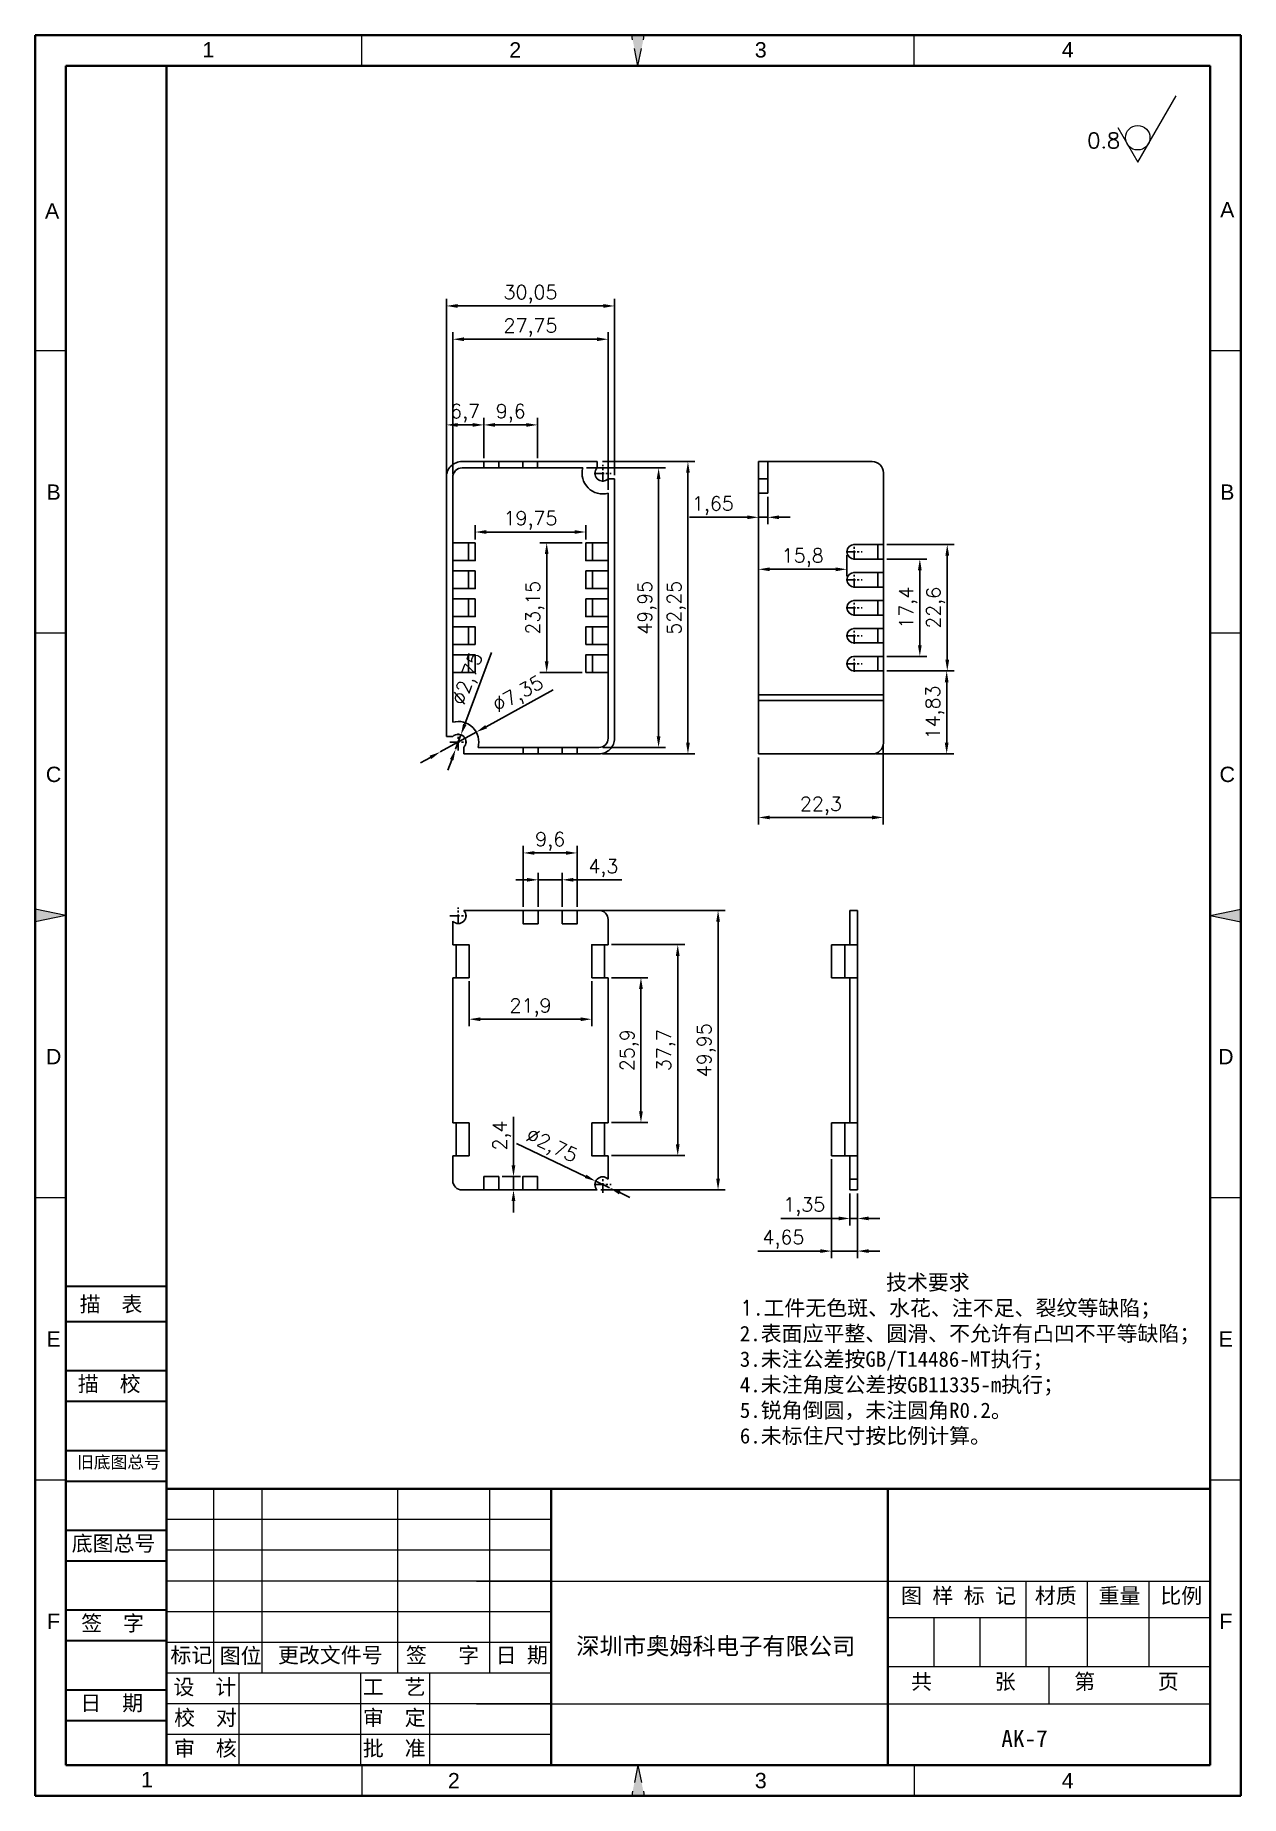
# Model space of a CAD drawing. Header units: millimetres. Extents: x 43775 to 43990, y -471 to -157.
import ezdxf
from ezdxf.enums import TextEntityAlignment as Align

# ---------------------------------------------------------------- set-up
doc = ezdxf.new("R2010")
doc.units = ezdxf.units.MM
for name, pattern in [('ACAD_ISO10W100', [18, 12, -3, 0, -3]), ('CENTER', [50.8, 31.75, -6.35, 6.35, -6.35]), ('HIDDEN2', [4.7625, 3.175, -1.5875])]:
    doc.linetypes.add(name, pattern=pattern)
for name, color, linetype, lineweight in [('dim', 82, 'Continuous', 9), ('图层1', 7, 'ACAD_ISO10W100', 15), ('图层2', 7, 'Continuous', 30), ('图层3', 7, 'Continuous', 15), ('图层4', 7, 'Continuous', 40), ('图层5', 7, 'HIDDEN2', 15), ('细实线', 3, 'Continuous', 18)]:
    doc.layers.add(name, color=color, linetype=linetype, lineweight=lineweight)
doc.layers.add('尺寸线', color=7, linetype='Continuous')
doc.styles.get("Standard").update_dxf_attribs({"font": 'txt', "bigfont": 'gbcbig.shx'})
doc.styles.add('样式 3', font='arial.ttf', dxfattribs={"height": 3.8})
doc.dimstyles.new('ISO-25', dxfattribs={"dimtxt": 2.5, "dimasz": 2.5, "dimexe": 1.25, "dimexo": 0.625, "dimtad": 1, "dimtxsty": 'Standard', "dimcen": 2.5, "dimadec": 0, "dimazin": 0, "dimtfac": 1, "dimtmove": 0, "dimatfit": 3, "dimfxl": 0, "dimarcsym": 0})

# ---------------------------------------------------------------- blocks, each defined once
blk = doc.blocks.new('*D3534')
at = {"layer": 'Defpoints', "color": 0, "transparency": 16777216}
for p in [(43920.44, -363.02), (43921.79, -363.02), (43920.44, -368.11)]:
    blk.add_point(p, dxfattribs=at)
at = {"layer": 'dim', "color": 0, "lineweight": -2, "transparency": 16777216}
for p, q in [((43920.44, -363.64), (43920.44, -369.36)), ((43921.79, -363.64), (43921.79, -369.36)), ((43918.44, -368.11), (43908.1, -368.11)), ((43921.79, -368.11), (43920.44, -368.11)), ((43923.79, -368.11), (43925.79, -368.11))]:
    blk.add_line(p, q, dxfattribs=at)
at = {"layer": 'dim', "color": 0, "transparency": 16777216}
for points in [[(43918.44, -367.77), (43918.44, -368.44), (43920.44, -368.11)], [(43923.79, -367.77), (43923.79, -368.44), (43921.79, -368.11)]]:
    blk.add_solid(points, dxfattribs=at)
at = {"layer": 'dim', "color": 0, "transparency": 16777216, "insert": (43912.27, -366.02), "char_height": 2.5, "attachment_point": 5}
blk.add_mtext('1,35', dxfattribs=at)
blk = doc.blocks.new('*D3535')
at = {"layer": 'Defpoints', "color": 0, "transparency": 16777216}
for p in [(43917.14, -356.89), (43921.79, -363.02), (43917.14, -373.94)]:
    blk.add_point(p, dxfattribs=at)
at = {"layer": 'dim', "color": 0, "lineweight": -2, "transparency": 16777216}
for p, q in [((43917.14, -357.52), (43917.14, -375.19)), ((43921.79, -363.64), (43921.79, -375.19)), ((43915.14, -373.94), (43903.97, -373.94)), ((43921.79, -373.94), (43917.14, -373.94)), ((43923.79, -373.94), (43925.79, -373.94))]:
    blk.add_line(p, q, dxfattribs=at)
at = {"layer": 'dim', "color": 0, "transparency": 16777216}
for points in [[(43915.14, -373.61), (43915.14, -374.27), (43917.14, -373.94)], [(43923.79, -373.61), (43923.79, -374.27), (43921.79, -373.94)]]:
    blk.add_solid(points, dxfattribs=at)
at = {"layer": 'dim', "color": 0, "transparency": 16777216, "insert": (43908.55, -371.86), "char_height": 2.5, "attachment_point": 5}
blk.add_mtext('4,65', dxfattribs=at)
blk = doc.blocks.new('*D3536')
at = {"layer": 'Defpoints', "color": 0, "transparency": 16777216}
for p in [(43877.24, -325.09), (43883.1, -325.09), (43877.24, -350.99)]:
    blk.add_point(p, dxfattribs=at)
at = {"layer": 'dim', "color": 0, "lineweight": -2, "transparency": 16777216}
for p, q in [((43877.87, -325.09), (43884.35, -325.09)), ((43883.1, -348.99), (43883.1, -327.09)), ((43877.87, -350.99), (43884.35, -350.99))]:
    blk.add_line(p, q, dxfattribs=at)
at = {"layer": 'dim', "color": 0, "transparency": 16777216}
for points in [[(43882.77, -327.09), (43883.44, -327.09), (43883.1, -325.09)], [(43882.77, -348.99), (43883.44, -348.99), (43883.1, -350.99)]]:
    blk.add_solid(points, dxfattribs=at)
at = {"layer": 'dim', "color": 0, "transparency": 16777216, "insert": (43881.02, -338.04), "char_height": 2.5, "attachment_point": 5, "rotation": 90}
blk.add_mtext('25,9', dxfattribs=at)
blk = doc.blocks.new('*D3537')
at = {"layer": 'Defpoints', "color": 0, "transparency": 16777216}
for p in [(43877.24, -319.19), (43889.68, -319.19), (43877.24, -356.89)]:
    blk.add_point(p, dxfattribs=at)
at = {"layer": 'dim', "color": 0, "lineweight": -2, "transparency": 16777216}
for p, q in [((43877.87, -319.19), (43890.93, -319.19)), ((43889.68, -354.89), (43889.68, -321.19)), ((43877.87, -356.89), (43890.93, -356.89))]:
    blk.add_line(p, q, dxfattribs=at)
at = {"layer": 'dim', "color": 0, "transparency": 16777216}
for points in [[(43889.34, -321.19), (43890.01, -321.19), (43889.68, -319.19)], [(43889.34, -354.89), (43890.01, -354.89), (43889.68, -356.89)]]:
    blk.add_solid(points, dxfattribs=at)
at = {"layer": 'dim', "color": 0, "transparency": 16777216, "insert": (43887.59, -338.04), "char_height": 2.5, "attachment_point": 5, "rotation": 90}
blk.add_mtext('37,7', dxfattribs=at)
blk = doc.blocks.new('*D3538')
at = {"layer": 'Defpoints', "color": 0, "transparency": 16777216}
for p in [(43875.3, -313.07), (43896.88, -313.07), (43875.3, -363.02)]:
    blk.add_point(p, dxfattribs=at)
at = {"layer": 'dim', "color": 0, "lineweight": -2, "transparency": 16777216}
for p, q in [((43875.93, -313.07), (43898.13, -313.07)), ((43896.88, -361.02), (43896.88, -315.07)), ((43875.93, -363.02), (43898.13, -363.02))]:
    blk.add_line(p, q, dxfattribs=at)
at = {"layer": 'dim', "color": 0, "transparency": 16777216}
for points in [[(43896.55, -315.07), (43897.21, -315.07), (43896.88, -313.07)], [(43896.55, -361.02), (43897.21, -361.02), (43896.88, -363.02)]]:
    blk.add_solid(points, dxfattribs=at)
at = {"layer": 'dim', "color": 0, "transparency": 16777216, "insert": (43894.8, -338.04), "char_height": 2.5, "attachment_point": 5, "rotation": 90}
blk.add_mtext('49,95', dxfattribs=at)
blk = doc.blocks.new('*D3539')
at = {"layer": 'Defpoints', "color": 0, "transparency": 16777216}
for p in [(43862.09, -302.8), (43862.09, -313.07), (43871.69, -313.07)]:
    blk.add_point(p, dxfattribs=at)
at = {"layer": 'dim', "color": 0, "lineweight": -2, "transparency": 16777216}
for p, q in [((43862.09, -312.44), (43862.09, -301.55)), ((43871.69, -312.44), (43871.69, -301.55)), ((43869.69, -302.8), (43864.09, -302.8))]:
    blk.add_line(p, q, dxfattribs=at)
at = {"layer": 'dim', "color": 0, "transparency": 16777216}
for points in [[(43864.09, -302.47), (43864.09, -303.13), (43862.09, -302.8)], [(43869.69, -302.47), (43869.69, -303.13), (43871.69, -302.8)]]:
    blk.add_solid(points, dxfattribs=at)
at = {"layer": 'dim', "color": 0, "transparency": 16777216, "insert": (43866.89, -300.72), "char_height": 2.5, "attachment_point": 5}
blk.add_mtext('9,6', dxfattribs=at)
blk = doc.blocks.new('*D3540')
at = {"layer": 'Defpoints', "color": 0, "transparency": 16777216}
for p in [(43869.04, -307.6), (43864.74, -313.07), (43869.04, -313.07)]:
    blk.add_point(p, dxfattribs=at)
at = {"layer": 'dim', "color": 0, "lineweight": -2, "transparency": 16777216}
for p, q in [((43862.74, -307.6), (43860.74, -307.6)), ((43864.74, -312.44), (43864.74, -306.35)), ((43864.74, -307.6), (43869.04, -307.6)), ((43869.04, -312.44), (43869.04, -306.35)), ((43871.04, -307.6), (43879.71, -307.6))]:
    blk.add_line(p, q, dxfattribs=at)
at = {"layer": 'dim', "color": 0, "transparency": 16777216}
for points in [[(43862.74, -307.27), (43862.74, -307.94), (43864.74, -307.6)], [(43871.04, -307.27), (43871.04, -307.94), (43869.04, -307.6)]]:
    blk.add_solid(points, dxfattribs=at)
at = {"layer": 'dim', "color": 0, "transparency": 16777216, "insert": (43876.38, -305.52), "char_height": 2.5, "attachment_point": 5}
blk.add_mtext('4,3', dxfattribs=at)
blk = doc.blocks.new('*D3541')
at = {"layer": 'Defpoints', "color": 0, "transparency": 16777216}
for p in [(43852.42, -325.09), (43874.32, -325.09), (43852.42, -332.51)]:
    blk.add_point(p, dxfattribs=at)
at = {"layer": 'dim', "color": 0, "lineweight": -2, "transparency": 16777216}
for p, q in [((43852.42, -325.72), (43852.42, -333.76)), ((43874.32, -325.72), (43874.32, -333.76)), ((43872.32, -332.51), (43854.42, -332.51))]:
    blk.add_line(p, q, dxfattribs=at)
at = {"layer": 'dim', "color": 0, "transparency": 16777216}
for points in [[(43854.42, -332.18), (43854.42, -332.85), (43852.42, -332.51)], [(43872.32, -332.18), (43872.32, -332.85), (43874.32, -332.51)]]:
    blk.add_solid(points, dxfattribs=at)
at = {"layer": 'dim', "color": 0, "transparency": 16777216, "insert": (43863.37, -330.43), "char_height": 2.5, "attachment_point": 5}
blk.add_mtext('21,9', dxfattribs=at)
blk = doc.blocks.new('*D3542')
at = {"layer": 'Defpoints', "color": 0, "transparency": 16777216}
for p in [(43857.69, -360.62), (43860.34, -360.62), (43857.69, -363.02)]:
    blk.add_point(p, dxfattribs=at)
at = {"layer": 'dim', "color": 0, "lineweight": -2, "transparency": 16777216}
for p, q in [((43860.34, -358.62), (43860.34, -349.95)), ((43858.32, -360.62), (43861.59, -360.62)), ((43860.34, -363.02), (43860.34, -360.62)), ((43858.32, -363.02), (43861.59, -363.02)), ((43860.34, -365.02), (43860.34, -367.02))]:
    blk.add_line(p, q, dxfattribs=at)
at = {"layer": 'dim', "color": 0, "transparency": 16777216}
for points in [[(43860, -358.62), (43860.67, -358.62), (43860.34, -360.62)], [(43860, -365.02), (43860.67, -365.02), (43860.34, -363.02)]]:
    blk.add_solid(points, dxfattribs=at)
at = {"layer": 'dim', "color": 0, "transparency": 16777216, "insert": (43858.25, -353.29), "char_height": 2.5, "attachment_point": 5, "rotation": 90}
blk.add_mtext('2,4', dxfattribs=at)
blk = doc.blocks.new('*D3543')
at = {"layer": 'Defpoints', "color": 0, "transparency": 16777216}
for p in [(43875.03, -361.45), (43877.51, -362.64)]:
    blk.add_point(p, dxfattribs=at)
at = {"layer": 'dim', "color": 0, "lineweight": -2, "transparency": 16777216}
for p, q in [((43860.9, -354.69), (43873.23, -360.59)), ((43877.51, -362.64), (43875.03, -361.45)), ((43879.32, -363.5), (43881.12, -364.37))]:
    blk.add_line(p, q, dxfattribs=at)
at = {"layer": 'dim', "color": 0, "transparency": 16777216}
for points in [[(43873.37, -360.29), (43873.08, -360.89), (43875.03, -361.45)], [(43879.46, -363.2), (43879.17, -363.81), (43877.51, -362.64)]]:
    blk.add_solid(points, dxfattribs=at)
at = {"layer": 'dim', "color": 0, "transparency": 16777216, "insert": (43867.06, -355.33), "char_height": 2.5, "attachment_point": 5, "rotation": 334.4181}
blk.add_mtext('∅2,75', dxfattribs=at)
blk = doc.blocks.new('*D3544')
at = {"layer": 'Defpoints', "color": 0, "transparency": 16777216}
for p in [(43926.4, -283.11), (43904.1, -285.11), (43926.4, -296.46)]:
    blk.add_point(p, dxfattribs=at)
at = {"layer": 'dim', "color": 0, "lineweight": -2, "transparency": 16777216}
for p, q in [((43904.1, -285.74), (43904.1, -297.71)), ((43926.4, -283.74), (43926.4, -297.71)), ((43906.1, -296.46), (43924.4, -296.46))]:
    blk.add_line(p, q, dxfattribs=at)
at = {"layer": 'dim', "color": 0, "transparency": 16777216}
for points in [[(43906.1, -296.13), (43906.1, -296.79), (43904.1, -296.46)], [(43924.4, -296.13), (43924.4, -296.79), (43926.4, -296.46)]]:
    blk.add_solid(points, dxfattribs=at)
at = {"layer": 'dim', "color": 0, "transparency": 16777216, "insert": (43915.25, -294.38), "char_height": 2.5, "attachment_point": 5}
blk.add_mtext('22,3', dxfattribs=at)
blk = doc.blocks.new('*D3545')
at = {"layer": 'Defpoints', "color": 0, "transparency": 16777216}
for p in [(43926.4, -247.69), (43937.82, -247.69), (43926.4, -270.29)]:
    blk.add_point(p, dxfattribs=at)
at = {"layer": 'dim', "color": 0, "lineweight": -2, "transparency": 16777216}
for p, q in [((43927.03, -247.69), (43939.07, -247.69)), ((43937.82, -268.29), (43937.82, -249.69)), ((43927.03, -270.29), (43939.07, -270.29))]:
    blk.add_line(p, q, dxfattribs=at)
at = {"layer": 'dim', "color": 0, "transparency": 16777216}
for points in [[(43937.49, -249.69), (43938.16, -249.69), (43937.82, -247.69)], [(43937.49, -268.29), (43938.16, -268.29), (43937.82, -270.29)]]:
    blk.add_solid(points, dxfattribs=at)
at = {"layer": 'dim', "color": 0, "transparency": 16777216, "insert": (43935.74, -258.99), "char_height": 2.5, "attachment_point": 5, "rotation": 90}
blk.add_mtext('22,6', dxfattribs=at)
blk = doc.blocks.new('*D3546')
at = {"layer": 'Defpoints', "color": 0, "transparency": 16777216}
for p in [(43926.4, -250.29), (43932.92, -250.29), (43926.4, -267.69)]:
    blk.add_point(p, dxfattribs=at)
at = {"layer": 'dim', "color": 0, "lineweight": -2, "transparency": 16777216}
for p, q in [((43927.03, -250.29), (43934.17, -250.29)), ((43932.92, -265.69), (43932.92, -252.29)), ((43927.03, -267.69), (43934.17, -267.69))]:
    blk.add_line(p, q, dxfattribs=at)
at = {"layer": 'dim', "color": 0, "transparency": 16777216}
for points in [[(43932.59, -252.29), (43933.25, -252.29), (43932.92, -250.29)], [(43932.59, -265.69), (43933.25, -265.69), (43932.92, -267.69)]]:
    blk.add_solid(points, dxfattribs=at)
at = {"layer": 'dim', "color": 0, "transparency": 16777216, "insert": (43930.84, -258.99), "char_height": 2.5, "attachment_point": 5, "rotation": 90}
blk.add_mtext('17,4', dxfattribs=at)
blk = doc.blocks.new('*D3547')
at = {"layer": 'Defpoints', "color": 0, "transparency": 16777216}
for p in [(43927.03, -270.29), (43937.72, -270.29), (43924.4, -285.11)]:
    blk.add_point(p, dxfattribs=at)
at = {"layer": 'dim', "color": 0, "lineweight": -2, "transparency": 16777216}
for p, q in [((43927.65, -270.29), (43938.97, -270.29)), ((43937.72, -283.11), (43937.72, -272.29)), ((43925.03, -285.11), (43938.97, -285.11))]:
    blk.add_line(p, q, dxfattribs=at)
at = {"layer": 'dim', "color": 0, "transparency": 16777216}
for points in [[(43937.38, -272.29), (43938.05, -272.29), (43937.72, -270.29)], [(43937.38, -283.11), (43938.05, -283.11), (43937.72, -285.11)]]:
    blk.add_solid(points, dxfattribs=at)
at = {"layer": 'dim', "color": 0, "transparency": 16777216, "insert": (43935.63, -277.7), "char_height": 2.5, "attachment_point": 5, "rotation": 90}
blk.add_mtext('14,83', dxfattribs=at)
blk = doc.blocks.new('*D3548')
at = {"layer": 'Defpoints', "color": 0, "transparency": 16777216}
for p in [(43904.1, -238.53), (43905.75, -238.53), (43904.1, -242.83)]:
    blk.add_point(p, dxfattribs=at)
at = {"layer": 'dim', "color": 0, "lineweight": -2, "transparency": 16777216}
for p, q in [((43904.1, -239.15), (43904.1, -244.08)), ((43905.75, -239.15), (43905.75, -244.08)), ((43902.1, -242.83), (43891.77, -242.83)), ((43905.75, -242.83), (43904.1, -242.83)), ((43907.75, -242.83), (43909.75, -242.83))]:
    blk.add_line(p, q, dxfattribs=at)
at = {"layer": 'dim', "color": 0, "transparency": 16777216}
for points in [[(43902.1, -242.5), (43902.1, -243.16), (43904.1, -242.83)], [(43907.75, -242.5), (43907.75, -243.16), (43905.75, -242.83)]]:
    blk.add_solid(points, dxfattribs=at)
at = {"layer": 'dim', "color": 0, "transparency": 16777216, "insert": (43895.94, -240.75), "char_height": 2.5, "attachment_point": 5}
blk.add_mtext('1,65', dxfattribs=at)
blk = doc.blocks.new('*D3549')
at = {"layer": 'Defpoints', "color": 0, "transparency": 16777216}
for p in [(43904.1, -248.99), (43919.9, -248.99), (43904.1, -252.12)]:
    blk.add_point(p, dxfattribs=at)
at = {"layer": 'dim', "color": 0, "lineweight": -2, "transparency": 16777216}
for p, q in [((43904.1, -249.61), (43904.1, -253.37)), ((43919.9, -249.61), (43919.9, -253.37)), ((43917.9, -252.12), (43906.1, -252.12))]:
    blk.add_line(p, q, dxfattribs=at)
at = {"layer": 'dim', "color": 0, "transparency": 16777216}
for points in [[(43906.1, -251.79), (43906.1, -252.46), (43904.1, -252.12)], [(43917.9, -251.79), (43917.9, -252.46), (43919.9, -252.12)]]:
    blk.add_solid(points, dxfattribs=at)
at = {"layer": 'dim', "color": 0, "transparency": 16777216, "insert": (43912, -250.04), "char_height": 2.5, "attachment_point": 5}
blk.add_mtext('15,8', dxfattribs=at)
blk = doc.blocks.new('*D3550')
at = {"layer": 'Defpoints', "color": 0, "transparency": 16777216}
for p in [(43875.59, -232.86), (43891.5, -232.86), (43875.59, -285.11)]:
    blk.add_point(p, dxfattribs=at)
at = {"layer": 'dim', "color": 0, "lineweight": -2, "transparency": 16777216}
for p, q in [((43876.22, -232.86), (43892.75, -232.86)), ((43891.5, -283.11), (43891.5, -234.86)), ((43876.22, -285.11), (43892.75, -285.11))]:
    blk.add_line(p, q, dxfattribs=at)
at = {"layer": 'dim', "color": 0, "transparency": 16777216}
for points in [[(43891.17, -234.86), (43891.83, -234.86), (43891.5, -232.86)], [(43891.17, -283.11), (43891.83, -283.11), (43891.5, -285.11)]]:
    blk.add_solid(points, dxfattribs=at)
at = {"layer": 'dim', "color": 0, "transparency": 16777216, "insert": (43889.42, -258.99), "char_height": 2.5, "attachment_point": 5, "rotation": 90}
blk.add_mtext('52,25', dxfattribs=at)
blk = doc.blocks.new('*D3551')
at = {"layer": 'Defpoints', "color": 0, "transparency": 16777216}
for p in [(43872.73, -234.01), (43875.69, -283.96), (43886.26, -283.96)]:
    blk.add_point(p, dxfattribs=at)
at = {"layer": 'dim', "color": 0, "lineweight": -2, "transparency": 16777216}
for p, q in [((43873.35, -234.01), (43887.51, -234.01)), ((43886.26, -236.01), (43886.26, -281.96)), ((43876.32, -283.96), (43887.51, -283.96))]:
    blk.add_line(p, q, dxfattribs=at)
at = {"layer": 'dim', "color": 0, "transparency": 16777216}
for points in [[(43885.92, -236.01), (43886.59, -236.01), (43886.26, -234.01)], [(43885.92, -281.96), (43886.59, -281.96), (43886.26, -283.96)]]:
    blk.add_solid(points, dxfattribs=at)
at = {"layer": 'dim', "color": 0, "transparency": 16777216, "insert": (43884.17, -258.99), "char_height": 2.5, "attachment_point": 5, "rotation": 90}
blk.add_mtext('49,95', dxfattribs=at)
blk = doc.blocks.new('*D3552')
at = {"layer": 'Defpoints', "color": 0, "transparency": 16777216}
for p in [(43848.35, -205.07), (43848.35, -235.63), (43878.39, -235.96)]:
    blk.add_point(p, dxfattribs=at)
at = {"layer": 'dim', "color": 0, "lineweight": -2, "transparency": 16777216}
for p, q in [((43848.35, -235.01), (43848.35, -203.82)), ((43878.39, -235.33), (43878.39, -203.82)), ((43876.39, -205.07), (43850.35, -205.07))]:
    blk.add_line(p, q, dxfattribs=at)
at = {"layer": 'dim', "color": 0, "transparency": 16777216}
for points in [[(43850.35, -204.73), (43850.35, -205.4), (43848.35, -205.07)], [(43876.39, -204.73), (43876.39, -205.4), (43878.39, -205.07)]]:
    blk.add_solid(points, dxfattribs=at)
at = {"layer": 'dim', "color": 0, "transparency": 16777216, "insert": (43863.37, -202.98), "char_height": 2.5, "attachment_point": 5}
blk.add_mtext('30,05', dxfattribs=at)
blk = doc.blocks.new('*D3553')
at = {"layer": 'Defpoints', "color": 0, "transparency": 16777216}
for p in [(43877.24, -211.02), (43849.49, -235.66), (43877.24, -238.53)]:
    blk.add_point(p, dxfattribs=at)
at = {"layer": 'dim', "color": 0, "lineweight": -2, "transparency": 16777216}
for p, q in [((43849.49, -235.04), (43849.49, -209.77)), ((43877.24, -237.9), (43877.24, -209.77)), ((43851.49, -211.02), (43875.24, -211.02))]:
    blk.add_line(p, q, dxfattribs=at)
at = {"layer": 'dim', "color": 0, "transparency": 16777216}
for points in [[(43851.49, -210.68), (43851.49, -211.35), (43849.49, -211.02)], [(43875.24, -210.68), (43875.24, -211.35), (43877.24, -211.02)]]:
    blk.add_solid(points, dxfattribs=at)
at = {"layer": 'dim', "color": 0, "transparency": 16777216, "insert": (43863.37, -208.93), "char_height": 2.5, "attachment_point": 5}
blk.add_mtext('27,75', dxfattribs=at)
blk = doc.blocks.new('*D3554')
at = {"layer": 'Defpoints', "color": 0, "transparency": 16777216}
for p in [(43855.04, -226.32), (43855.04, -232.86), (43864.64, -232.86)]:
    blk.add_point(p, dxfattribs=at)
at = {"layer": 'dim', "color": 0, "lineweight": -2, "transparency": 16777216}
for p, q in [((43855.04, -232.24), (43855.04, -225.07)), ((43862.64, -226.32), (43857.04, -226.32)), ((43864.64, -232.24), (43864.64, -225.07))]:
    blk.add_line(p, q, dxfattribs=at)
at = {"layer": 'dim', "color": 0, "transparency": 16777216}
for points in [[(43857.04, -225.99), (43857.04, -226.66), (43855.04, -226.32)], [(43862.64, -225.99), (43862.64, -226.66), (43864.64, -226.32)]]:
    blk.add_solid(points, dxfattribs=at)
at = {"layer": 'dim', "color": 0, "transparency": 16777216, "insert": (43859.84, -224.24), "char_height": 2.5, "attachment_point": 5}
blk.add_mtext('9,6', dxfattribs=at)
blk = doc.blocks.new('*D3555')
at = {"layer": 'Defpoints', "color": 0, "transparency": 16777216}
for p in [(43848.35, -226.32), (43848.35, -235.63), (43855.04, -232.86)]:
    blk.add_point(p, dxfattribs=at)
at = {"layer": 'dim', "color": 0, "lineweight": -2, "transparency": 16777216}
for p, q in [((43848.35, -235.01), (43848.35, -225.07)), ((43853.04, -226.32), (43850.35, -226.32)), ((43855.04, -232.24), (43855.04, -225.07))]:
    blk.add_line(p, q, dxfattribs=at)
at = {"layer": 'dim', "color": 0, "transparency": 16777216}
for points in [[(43850.35, -225.99), (43850.35, -226.66), (43848.35, -226.32)], [(43853.04, -225.99), (43853.04, -226.66), (43855.04, -226.32)]]:
    blk.add_solid(points, dxfattribs=at)
at = {"layer": 'dim', "color": 0, "transparency": 16777216, "insert": (43851.69, -224.24), "char_height": 2.5, "attachment_point": 5}
blk.add_mtext('6,7', dxfattribs=at)
blk = doc.blocks.new('*D3556')
at = {"layer": 'Defpoints', "color": 0, "transparency": 16777216}
for p in [(43853.49, -247.41), (43873.24, -245.46), (43873.24, -247.41)]:
    blk.add_point(p, dxfattribs=at)
at = {"layer": 'dim', "color": 0, "lineweight": -2, "transparency": 16777216}
for p, q in [((43853.49, -246.79), (43853.49, -244.21)), ((43873.24, -246.79), (43873.24, -244.21)), ((43855.49, -245.46), (43871.24, -245.46))]:
    blk.add_line(p, q, dxfattribs=at)
at = {"layer": 'dim', "color": 0, "transparency": 16777216}
for points in [[(43855.49, -245.12), (43855.49, -245.79), (43853.49, -245.46)], [(43871.24, -245.12), (43871.24, -245.79), (43873.24, -245.46)]]:
    blk.add_solid(points, dxfattribs=at)
at = {"layer": 'dim', "color": 0, "transparency": 16777216, "insert": (43863.37, -243.37), "char_height": 2.5, "attachment_point": 5}
blk.add_mtext('19,75', dxfattribs=at)
blk = doc.blocks.new('*D3557')
at = {"layer": 'Defpoints', "color": 0, "transparency": 16777216}
for p in [(43873.24, -247.41), (43866.27, -270.56), (43873.24, -270.56)]:
    blk.add_point(p, dxfattribs=at)
at = {"layer": 'dim', "color": 0, "lineweight": -2, "transparency": 16777216}
for p, q in [((43872.62, -247.41), (43865.02, -247.41)), ((43866.27, -249.41), (43866.27, -268.56)), ((43872.62, -270.56), (43865.02, -270.56))]:
    blk.add_line(p, q, dxfattribs=at)
at = {"layer": 'dim', "color": 0, "transparency": 16777216}
for points in [[(43865.93, -249.41), (43866.6, -249.41), (43866.27, -247.41)], [(43865.93, -268.56), (43866.6, -268.56), (43866.27, -270.56)]]:
    blk.add_solid(points, dxfattribs=at)
at = {"layer": 'dim', "color": 0, "transparency": 16777216, "insert": (43864.18, -258.99), "char_height": 2.5, "attachment_point": 5, "rotation": 90}
blk.add_mtext('23,15', dxfattribs=at)
blk = doc.blocks.new('*D3558')
at = {"layer": 'Defpoints', "color": 0, "transparency": 16777216}
for p in [(43853.69, -281.22), (43847.25, -284.76)]:
    blk.add_point(p, dxfattribs=at)
at = {"layer": 'dim', "color": 0, "lineweight": -2, "transparency": 16777216}
for p, q in [((43867.41, -273.67), (43855.44, -280.26)), ((43847.25, -284.76), (43853.69, -281.22)), ((43845.49, -285.72), (43843.74, -286.69))]:
    blk.add_line(p, q, dxfattribs=at)
at = {"layer": 'dim', "color": 0, "transparency": 16777216}
for points in [[(43855.28, -279.96), (43855.6, -280.55), (43853.69, -281.22)], [(43845.33, -285.43), (43845.66, -286.02), (43847.25, -284.76)]]:
    blk.add_solid(points, dxfattribs=at)
at = {"layer": 'dim', "color": 0, "transparency": 16777216, "insert": (43861.3, -274.66), "char_height": 2.5, "attachment_point": 5, "rotation": 28.8087}
blk.add_mtext('∅7,35', dxfattribs=at)
blk = doc.blocks.new('*D3559')
at = {"layer": 'Defpoints', "color": 0, "transparency": 16777216}
for p in [(43850.94, -281.7), (43849.99, -284.28)]:
    blk.add_point(p, dxfattribs=at)
at = {"layer": 'dim', "color": 0, "lineweight": -2, "transparency": 16777216}
for p, q in [((43856.38, -267.01), (43851.64, -279.82)), ((43849.99, -284.28), (43850.94, -281.7)), ((43849.3, -286.16), (43848.6, -288.03))]:
    blk.add_line(p, q, dxfattribs=at)
at = {"layer": 'dim', "color": 0, "transparency": 16777216}
for points in [[(43851.33, -279.71), (43851.95, -279.94), (43850.94, -281.7)], [(43848.98, -286.04), (43849.61, -286.27), (43849.99, -284.28)]]:
    blk.add_solid(points, dxfattribs=at)
at = {"layer": 'dim', "color": 0, "transparency": 16777216, "insert": (43852.4, -271.76), "char_height": 2.5, "attachment_point": 5, "rotation": 69.6887}
blk.add_mtext('∅2,75', dxfattribs=at)

msp = doc.modelspace()

# ---------------------------------------------------------------- hatches: boundary and pattern name
at = {"layer": '图层1'}
for points in [[(43780.389, -313.979), (43774.907, -312.851), (43774.907, -315.107)], [(43984.768, -313.979), (43990.25, -312.851), (43990.25, -315.107)]]:
    msp.add_hatch(color=0, dxfattribs=at).paths.add_polyline_path(points)
at = {"layer": '图层5'}
for points in [[(43882.578, -162.175), (43881.45, -156.693), (43883.707, -156.693)], [(43882.578, -465.783), (43881.45, -471.265), (43883.707, -471.265)]]:
    msp.add_hatch(color=0, dxfattribs=at).paths.add_polyline_path(points)

# ---------------------------------------------------------------- linework, layer by layer
for p, q in [((43855.045, -234.012), (43855.045, -232.862)), ((43857.695, -234.012), (43857.695, -232.862)), ((43861.995, -234.012), (43861.995, -232.862)), ((43864.645, -234.012), (43864.645, -232.862)), ((43875.3, -234.012), (43875.3, -232.862)), ((43904.105, -285.112), (43904.105, -232.862)), ((43904.105, -232.862), (43924.405, -232.862)), ((43905.755, -238.529), (43905.755, -232.862)), ((43926.405, -234.862), (43926.405, -283.112)), ((43877.245, -235.957), (43878.395, -235.957)), ((43878.395, -277.837), (43878.395, -235.957)), ((43904.105, -235.957), (43905.755, -235.957)), ((43904.105, -238.529), (43905.755, -238.529)), ((43848.345, -240.137), (43848.345, -282.018)), ((43852.295, -247.412), (43852.295, -250.562)), ((43874.445, -247.412), (43874.445, -250.562)), ((43921.205, -247.687), (43926.405, -247.687)), ((43925.405, -247.687), (43925.405, -250.287)), ((43921.205, -250.287), (43926.405, -250.287)), ((43852.295, -252.412), (43852.295, -255.562)), ((43874.445, -252.412), (43874.445, -255.562)), ((43921.205, -252.687), (43926.405, -252.687)), ((43925.405, -252.687), (43925.405, -255.287)), ((43852.295, -257.412), (43852.295, -260.562)), ((43874.445, -257.412), (43874.445, -260.562)), ((43921.205, -255.287), (43926.405, -255.287)), ((43921.205, -257.687), (43926.405, -257.687)), ((43925.405, -257.687), (43925.405, -260.287)), ((43921.205, -260.287), (43926.405, -260.287)), ((43852.295, -262.412), (43852.295, -265.562)), ((43874.445, -262.412), (43874.445, -265.562)), ((43921.205, -262.687), (43926.405, -262.687)), ((43925.405, -262.687), (43925.405, -265.287)), ((43921.205, -265.287), (43926.405, -265.287)), ((43852.295, -267.412), (43852.295, -270.562)), ((43874.445, -267.412), (43874.445, -270.562)), ((43921.205, -267.687), (43926.405, -267.687)), ((43921.205, -270.287), (43926.405, -270.287)), ((43925.405, -267.687), (43925.405, -270.287)), ((43926.405, -274.577), (43904.105, -274.577)), ((43926.405, -275.577), (43904.105, -275.577)), ((43849.495, -282.018), (43848.345, -282.018)), ((43851.439, -283.962), (43851.439, -285.112)), ((43862.095, -283.962), (43862.095, -285.112)), ((43864.745, -283.962), (43864.745, -285.112)), ((43869.045, -283.962), (43869.045, -285.112)), ((43871.695, -283.962), (43871.695, -285.112)), ((43924.405, -285.112), (43904.105, -285.112)), ((43920.436, -313.07), (43921.786, -313.07)), ((43920.436, -319.195), (43920.436, -313.07)), ((43921.786, -313.07), (43921.786, -363.02)), ((43849.495, -319.195), (43850.12, -319.195)), ((43876.62, -319.195), (43877.245, -319.195)), ((43921.786, -319.195), (43917.136, -319.195)), ((43917.136, -319.195), (43917.136, -325.095)), ((43919.536, -325.095), (43919.536, -319.195)), ((43849.495, -325.095), (43850.12, -325.095)), ((43876.62, -325.095), (43877.245, -325.095)), ((43917.136, -325.095), (43921.786, -325.095)), ((43920.436, -350.995), (43920.436, -325.095)), ((43849.495, -350.995), (43850.12, -350.995)), ((43876.62, -350.995), (43877.245, -350.995)), ((43921.786, -350.995), (43917.136, -350.995)), ((43917.136, -350.995), (43917.136, -356.895)), ((43919.536, -356.895), (43919.536, -350.995)), ((43849.495, -356.895), (43850.12, -356.895)), ((43876.62, -356.895), (43877.245, -356.895)), ((43917.136, -356.895), (43921.786, -356.895)), ((43920.436, -363.02), (43920.436, -356.895)), ((43920.436, -361.075), (43921.786, -361.075)), ((43921.786, -363.02), (43920.436, -363.02))]:
    msp.add_line(p, q)
at = {"color": 1, "linetype": 'CENTER', "ltscale": 0.055}
for p, q in [((43874.76, -234.985), (43877.785, -234.985)), ((43876.273, -236.497), (43876.273, -233.472)), ((43848.955, -282.99), (43851.98, -282.99)), ((43850.467, -284.502), (43850.467, -281.477)), ((43848.955, -314.042), (43851.98, -314.042)), ((43850.467, -315.555), (43850.467, -312.53)), ((43876.273, -363.56), (43876.273, -360.535)), ((43874.76, -362.047), (43877.785, -362.047))]:
    msp.add_line(p, q, dxfattribs=at)
at = {"color": 1, "linetype": 'CENTER', "ltscale": 0.052}
for p, q in [((43921.205, -250.417), (43921.205, -247.557)), ((43919.775, -248.987), (43922.635, -248.987)), ((43919.775, -253.987), (43922.635, -253.987)), ((43921.205, -255.417), (43921.205, -252.557)), ((43921.205, -260.417), (43921.205, -257.557)), ((43919.775, -258.987), (43922.635, -258.987)), ((43919.775, -263.987), (43922.635, -263.987)), ((43921.205, -265.417), (43921.205, -262.557)), ((43919.775, -268.987), (43922.635, -268.987)), ((43921.205, -270.417), (43921.205, -267.557))]:
    msp.add_line(p, q, dxfattribs=at)
for points in [[(43848.345, -240.137), (43848.345, -235.662, -0.4142136), (43851.145, -232.862), (43875.3, -232.862)], [(43849.495, -246.037), (43849.495, -235.662, -0.4142136), (43851.145, -234.012), (43872.729, -234.012)], [(43877.245, -271.937), (43877.245, -282.312, -0.4142136), (43875.595, -283.962), (43854.011, -283.962)], [(43878.395, -277.837), (43878.395, -282.312, -0.4142136), (43875.595, -285.112), (43851.439, -285.112)], [(43877.245, -319.195), (43877.245, -314.72, 0.4142136), (43875.595, -313.07), (43851.439, -313.07)], [(43849.495, -356.895), (43849.495, -361.37, 0.4142136), (43851.145, -363.02), (43875.3, -363.02)]]:
    msp.add_lwpolyline(points, format="xyb")
for points in [[(43877.245, -238.529), (43877.245, -246.037)], [(43849.495, -271.937), (43849.495, -246.037)], [(43877.245, -246.037), (43877.245, -271.937)], [(43849.495, -279.446), (43849.495, -271.937)], [(43849.495, -315.014), (43849.495, -319.195)], [(43849.495, -325.095), (43849.495, -350.995)], [(43877.245, -350.995), (43877.245, -325.095)], [(43877.245, -361.075), (43877.245, -356.895)]]:
    msp.add_lwpolyline(points)
for points in [[(43853.495, -247.412), (43853.495, -250.562), (43849.495, -250.562), (43849.495, -247.412)], [(43873.245, -247.412), (43873.245, -250.562), (43877.245, -250.562), (43877.245, -247.412)], [(43853.495, -252.412), (43853.495, -255.562), (43849.495, -255.562), (43849.495, -252.412)], [(43873.245, -252.412), (43873.245, -255.562), (43877.245, -255.562), (43877.245, -252.412)], [(43853.495, -257.412), (43853.495, -260.562), (43849.495, -260.562), (43849.495, -257.412)], [(43873.245, -257.412), (43873.245, -260.562), (43877.245, -260.562), (43877.245, -257.412)], [(43853.495, -265.562), (43853.495, -262.412), (43849.495, -262.412), (43849.495, -265.562)], [(43873.245, -265.562), (43873.245, -262.412), (43877.245, -262.412), (43877.245, -265.562)], [(43853.495, -270.562), (43853.495, -267.412), (43849.495, -267.412), (43849.495, -270.562)], [(43873.245, -270.562), (43873.245, -267.412), (43877.245, -267.412), (43877.245, -270.562)], [(43864.745, -315.47), (43862.095, -315.47), (43862.095, -313.07), (43864.745, -313.07)], [(43869.045, -315.47), (43871.695, -315.47), (43871.695, -313.07), (43869.045, -313.07)], [(43852.42, -325.095), (43852.42, -319.195), (43850.12, -319.195), (43850.12, -325.095)], [(43874.32, -325.095), (43874.32, -319.195), (43876.62, -319.195), (43876.62, -325.095)], [(43852.42, -350.995), (43852.42, -356.895), (43850.12, -356.895), (43850.12, -350.995)], [(43874.32, -350.995), (43874.32, -356.895), (43876.62, -356.895), (43876.62, -350.995)], [(43857.695, -363.02), (43855.045, -363.02), (43855.045, -360.62), (43857.695, -360.62)], [(43861.995, -363.02), (43864.645, -363.02), (43864.645, -360.62), (43861.995, -360.62)]]:
    msp.add_lwpolyline(points, close=True)
for centre, radius, start, end in [((43876.273, -234.985), 3.675, 164.65897, 285.34103), ((43876.273, -234.985), 1.375, 135, 315), ((43924.405, -234.862), 2, 0, 90), ((43921.205, -248.987), 1.3, 90, 270), ((43921.205, -253.987), 1.3, 90, 270), ((43921.205, -258.987), 1.3, 90, 270), ((43921.205, -263.987), 1.3, 90, 270), ((43921.205, -268.987), 1.3, 90, 270), ((43850.467, -282.99), 3.675, 344.65897, 105.34103), ((43850.467, -282.99), 1.375, 315, 135), ((43924.405, -283.112), 2, 270, 0), ((43850.467, -314.042), 1.375, 225, 45), ((43876.273, -362.047), 1.375, 45, 225)]:
    msp.add_arc(centre, radius, start, end)
at = {"layer": '图层1', "color": 0}
for p, q in [((43833.238, -162.175), (43833.238, -156.693)), ((43931.919, -162.175), (43931.919, -156.693)), ((43780.389, -213.105), (43774.907, -213.105)), ((43990.25, -213.105), (43984.768, -213.105)), ((43780.389, -263.542), (43774.907, -263.542)), ((43990.25, -263.542), (43984.768, -263.542)), ((43780.389, -313.979), (43774.907, -312.851)), ((43780.389, -313.979), (43774.907, -315.107)), ((43984.768, -313.979), (43990.25, -312.851)), ((43984.768, -313.979), (43990.25, -315.107)), ((43780.389, -364.416), (43774.907, -364.416)), ((43990.25, -364.416), (43984.768, -364.416)), ((43780.389, -414.853), (43774.907, -414.853)), ((43990.25, -414.853), (43984.768, -414.853)), ((43935.427, -439.468), (43935.427, -448.24)), ((43943.651, -439.468), (43943.651, -448.24)), ((43815.416, -449.336), (43815.416, -443.854)), ((43815.416, -449.336), (43815.416, -443.854))]:
    msp.add_line(p, q, dxfattribs=at)
at = {"layer": '图层2', "color": 0}
for p, q in [((43798.383, -380.259), (43780.389, -380.259)), ((43798.383, -386.587), (43780.389, -386.587)), ((43798.383, -386.587), (43788.824, -386.587)), ((43798.383, -395.358), (43780.389, -395.358)), ((43798.383, -400.841), (43780.389, -400.841)), ((43798.383, -400.841), (43788.824, -400.841)), ((43798.383, -400.841), (43788.824, -400.841)), ((43798.383, -409.612), (43780.389, -409.612)), ((43798.383, -415.095), (43780.389, -415.095)), ((43798.383, -415.095), (43788.824, -415.095)), ((43798.383, -423.866), (43780.389, -423.866)), ((43798.383, -429.348), (43780.389, -429.348)), ((43798.383, -429.348), (43788.824, -429.348)), ((43798.383, -438.12), (43780.389, -438.12)), ((43798.383, -443.602), (43780.389, -443.602)), ((43798.383, -443.602), (43788.824, -443.602)), ((43798.383, -452.374), (43780.389, -452.374)), ((43798.383, -457.856), (43780.389, -457.856))]:
    msp.add_line(p, q, dxfattribs=at)
at = {"layer": '图层3', "color": 0}
for p, q in [((43806.815, -449.336), (43806.815, -416.442)), ((43815.416, -443.854), (43815.416, -416.442)), ((43839.661, -449.271), (43839.661, -416.442)), ((43856.107, -449.256), (43856.107, -416.442)), ((43867.072, -421.925), (43798.383, -421.925)), ((43867.072, -427.407), (43798.383, -427.407)), ((43867.072, -427.407), (43798.383, -427.407)), ((43867.072, -432.889), (43798.383, -432.889)), ((43853.757, -432.889), (43984.768, -432.889)), ((43951.874, -432.889), (43951.874, -448.24)), ((43962.839, -432.889), (43962.839, -448.24)), ((43973.803, -432.889), (43973.803, -448.24)), ((43867.072, -438.371), (43798.383, -438.371)), ((43984.768, -439.468), (43927.204, -439.468)), ((43951.874, -439.468), (43951.874, -448.24)), ((43867.072, -443.854), (43798.383, -443.854)), ((43867.072, -449.336), (43798.383, -449.336)), ((43811.333, -465.783), (43811.333, -449.336)), ((43833.057, -465.783), (43833.057, -449.271)), ((43845.421, -465.718), (43845.421, -449.271)), ((43984.768, -448.24), (43927.204, -448.24)), ((43955.986, -448.24), (43955.986, -454.818)), ((43867.072, -454.818), (43798.383, -454.818)), ((43867.072, -454.818), (43798.681, -454.818)), ((43853.757, -454.818), (43984.768, -454.818)), ((43798.383, -457.856), (43798.228, -457.856)), ((43867.072, -460.301), (43798.383, -460.301)), ((43833.238, -465.783), (43833.238, -471.265)), ((43931.919, -465.783), (43931.919, -471.265)), ((43931.919, -465.783), (43931.919, -471.265))]:
    msp.add_line(p, q, dxfattribs=at)
at = {"layer": '图层4', "color": 0}
for p, q in [((43798.383, -465.783), (43798.383, -162.175)), ((43798.383, -416.442), (43798.383, -465.783)), ((43984.768, -416.442), (43798.383, -416.442)), ((43902.279, -416.442), (43803.598, -416.442)), ((43867.072, -465.783), (43867.072, -416.442)), ((43927.204, -465.783), (43927.204, -416.442)), ((43798.383, -439.468), (43798.383, -465.783))]:
    msp.add_line(p, q, dxfattribs=at)
at = {"layer": '图层5', "color": 0}
for p, q in [((43882.578, -162.175), (43881.45, -156.693)), ((43882.578, -162.175), (43883.707, -156.693)), ((43867.072, -449.336), (43798.383, -449.336)), ((43882.578, -465.783), (43881.45, -471.265)), ((43882.578, -465.783), (43883.707, -471.265))]:
    msp.add_line(p, q, dxfattribs=at)
at = {"layer": '尺寸线', "color": 0, "lineweight": 40}
for p, q in [((43774.907, -156.693), (43990.25, -156.693)), ((43774.907, -156.693), (43774.907, -471.265)), ((43990.25, -156.693), (43990.25, -471.265)), ((43780.389, -162.175), (43984.768, -162.175)), ((43780.389, -162.175), (43780.389, -465.783)), ((43984.768, -162.175), (43984.768, -465.783)), ((43780.389, -465.783), (43984.768, -465.783)), ((43774.907, -471.265), (43990.25, -471.265))]:
    msp.add_line(p, q, dxfattribs=at)
at = {"layer": '细实线', "color": 0}
for p, q in [((43971.84, -179.391), (43978.693, -167.521)), ((43968.271, -173.209), (43971.84, -179.391))]:
    msp.add_line(p, q, dxfattribs=at)
msp.add_circle((43971.84, -175.005), 2.193, dxfattribs=at)

# ---------------------------------------------------------------- texts
at = {"layer": '图层1', "color": 0, "style": '样式 3'}
for s, p in [('B', (43778.187, -238.324)), ('B', (43987.835, -238.324)), ('C', (43778.187, -288.76)), ('C', (43987.835, -288.76)), ('D', (43778.187, -339.197)), ('D', (43987.578, -339.197)), ('E', (43778.187, -389.634)), ('E', (43987.578, -389.634)), ('F', (43778.187, -440.071)), ('F', (43987.578, -440.071))]:
    msp.add_text(s, height=2.741, dxfattribs=at).set_placement(p, align=Align.MIDDLE)
at = {"layer": '图层1', "color": 0, "attachment_point": 1}
for s, insert, char_height, width in [('{\\fSimSun|b0|i0|c134|p2;图 样 标 记}', (43929.559, -434.133), 2.74113, 34.00793), ('{\\fSimSun|b0|i0|c134|p2;材质 }', (43953.466, -434.145), 2.74113, 22.86138), ('{\\fSimSun|b0|i0|c134|p2;深圳市奥姆科电子有限公司}', (43871.545, -442.99), 3.0457, 57.54952), ('{\\fSimSun|b0|i0|c134|p2;标记}', (43799.056, -444.763), 2.74113, 7.67517), ('{\\fSimSun|b0|i0|c134|p2;图位}', (43807.859, -444.874), 2.74113, 7.67517), ('{\\fSimSun|b0|i0|c134|p2;更改文件号}', (43818.266, -444.763), 2.74113, 22.86138), ('{\\fSimSun|b0|i0|c134|p2;审  核}', (43799.701, -461.417), 2.74113, 22.22873), ('{\\fSimSun|b0|i0|c134|p2;批  准}', (43833.425, -461.417), 2.74113, 22.86138), ('{\\fSimSun|b0|i0|c134|p2;AK-7}', (43947.475, -459.53), 3.0457, 37.78658)]:
    msp.add_mtext(s, dxfattribs=dict(at, insert=insert, char_height=char_height, width=width))
at = {"layer": '图层2', "color": 0, "attachment_point": 1}
for s, insert, char_height, width in [('{\\fSimSun|b0|i0|c134|p2;描\\fSimSun|b0|i0|c0|p2;  \\fSimSun|b0|i0|c134|p2;表}', (43782.839, -382.046), 2.7411, 30.71591), ('{\\fSimSun|b0|i0|c134|p2;描\\fSimSun|b0|i0|c0|p2;  \\fSimSun|b0|i0|c134|p2;校}', (43782.527, -396.299), 2.7411, 30.71591), ('{\\fSimSun|b0|i0|c134|p2;旧底图总号}', (43782.372, -410.553), 2.19291, 30.71591), ('{\\fSimSun|b0|i0|c134|p2;底图总号}', (43781.422, -424.807), 2.7411, 30.71591), ('{\\fSimSun|b0|i0|c134|p2;重量 }', (43964.848, -434.145), 2.74113, 22.86138), ('{\\fSimSun|b0|i0|c134|p2;比例 }', (43975.876, -434.145), 2.74113, 22.86138), ('{\\fSimSun|b0|i0|c134|p2;签\\fSimSun|b0|i0|c0|p2;  \\fSimSun|b0|i0|c134|p2;字}', (43783.12, -439.061), 2.7411, 30.71591), ('{\\fSimSun|b0|i0|c134|p2;签   字}', (43841.124, -444.763), 2.74113, 22.86138), ('{\\fSimSun|b0|i0|c134|p2;日 期}', (43857.137, -444.763), 2.74113, 22.86138), ('{\\fSimSun|b0|i0|c134|p2;共      张}', (43931.365, -449.484), 2.74113, 30.3281), ('{\\fSimSun|b0|i0|c134|p2;第      页}', (43960.512, -449.484), 2.74113, 28.15045), ('{\\fSimSun|b0|i0|c134|p2;日\\fSimSun|b0|i0|c0|p2;  \\fSimSun|b0|i0|c134|p2;期}', (43782.963, -453.314), 2.7411, 30.71591), ('{\\fSimSun|b0|i0|c134|p2;设  计}', (43799.595, -450.453), 2.74113, 21.24817), ('{\\fSimSun|b0|i0|c134|p2;工  艺}', (43833.425, -450.453), 2.74113, 22.86138), ('{\\fSimSun|b0|i0|c134|p2;校  对}', (43799.727, -455.935), 2.74113, 19.87519), ('{\\fSimSun|b0|i0|c134|p2;审  定}', (43833.425, -455.935), 2.74113, 22.86138)]:
    msp.add_mtext(s, dxfattribs=dict(at, insert=insert, char_height=char_height, width=width))
at = {"layer": '图层3', "color": 0, "insert": (43900.769, -378.16), "char_height": 2.74113, "width": 129.83197, "attachment_point": 1}
msp.add_mtext('{\\fSimSun|b0|i0|c134|p54;              技术要求\\P}1{\\fSimSun|b0|i0|c134|p54;.工件无色斑、水花、注不足、裂纹等缺陷；\\P2.表面应平整、圆滑、不允许有凸凹不平等缺陷；\\P3.未注公差按GB/T14486-MT执行；\\P4.未注角度公差按GB11335-m执行；\\P5.锐角倒圆，未注圆角R0.2。}\\P{\\fSimSun|b0|i0|c134|p2;6.未标住尺寸按比例计算。}', dxfattribs=at)
at = {"layer": '图层5', "color": 0, "style": '样式 3'}
for s, p in [('1', (43805.827, -159.301)), ('2', (43860.649, -159.301)), ('3', (43904.507, -159.301)), ('4', (43959.33, -159.301)), ('A', (43777.921, -188.086)), ('A', (43987.835, -187.887)), ('1', (43794.862, -468.38)), ('2', (43849.685, -468.544)), ('3', (43904.507, -468.544)), ('4', (43959.33, -468.544))]:
    msp.add_text(s, height=2.741, dxfattribs=at).set_placement(p, align=Align.MIDDLE)
at = {"layer": '细实线', "color": 0, "insert": (43962.826, -174.128), "char_height": 2.7411, "width": 10.23388, "attachment_point": 1}
msp.add_mtext('0.8', dxfattribs=at)

# ---------------------------------------------------------------- dimensions: what is measured, and where the dimension line sits
at = {"layer": 'dim'}
for base, p1, p2, override, picture, middle in [((43848.345, -205.066), (43878.395, -235.957), (43848.345, -235.632), {"dimasz": 2}, '*D3552', (43863.37, -202.982)), ((43877.245, -211.015), (43849.495, -235.662), (43877.245, -238.529), {"dimasz": 2}, '*D3553', (43863.37, -208.932)), ((43848.345, -226.323), (43855.045, -232.862), (43848.345, -235.632), {"dimasz": 2, "dimtmove": 1}, '*D3555', (43851.695, -224.239)), ((43855.045, -226.323), (43864.645, -232.862), (43855.045, -232.862), {"dimasz": 2}, '*D3554', (43859.845, -224.239)), ((43904.105, -242.829), (43905.755, -238.529), (43904.105, -238.529), {"dimasz": 2}, '*D3548', (43895.938, -240.745)), ((43873.245, -245.457), (43853.495, -247.412), (43873.245, -247.412), {"dimasz": 2}, '*D3556', (43863.37, -243.374)), ((43904.105, -252.123), (43919.905, -248.987), (43904.105, -248.987), {"dimasz": 2}, '*D3549', (43912.005, -250.04)), ((43926.405, -296.459), (43904.105, -285.112), (43926.405, -283.112), {"dimasz": 2}, '*D3544', (43915.255, -294.375)), ((43862.095, -302.801), (43871.695, -313.07), (43862.095, -313.07), {"dimasz": 2}, '*D3539', (43866.895, -300.718)), ((43869.045, -307.602), (43864.745, -313.07), (43869.045, -313.07), {"dimasz": 2}, '*D3540', (43876.378, -305.519)), ((43852.42, -332.512), (43874.32, -325.095), (43852.42, -325.095), {"dimasz": 2}, '*D3541', (43863.37, -330.429)), ((43917.136, -373.94), (43921.786, -363.02), (43917.136, -356.895), {"dimasz": 2}, '*D3535', (43908.553, -371.856)), ((43920.436, -368.108), (43921.786, -363.02), (43920.436, -363.02), {"dimasz": 2}, '*D3534', (43912.269, -366.025))]:
    dim = msp.add_linear_dim(base=base, p1=p1, p2=p2, dimstyle='ISO-25', override=override, dxfattribs=at)
    dim.commit()
    dim.dimension.update_dxf_attribs({"geometry": picture, "text_midpoint": middle})
for base, p1, p2, picture, middle in [((43886.258, -283.959), (43872.729, -234.012), (43875.693, -283.959), '*D3551', (43884.174, -258.986)), ((43891.5, -232.862), (43875.595, -285.112), (43875.595, -232.862), '*D3550', (43889.417, -258.987)), ((43866.265, -270.562), (43873.245, -247.412), (43873.245, -270.562), '*D3557', (43864.182, -258.987)), ((43937.822, -247.687), (43926.405, -270.287), (43926.405, -247.687), '*D3545', (43935.738, -258.987)), ((43932.921, -250.287), (43926.405, -267.687), (43926.405, -250.287), '*D3546', (43930.838, -258.987)), ((43937.715166468, -270.287269006), (43924.404975171, -285.112269006), (43927.029975171, -270.287269006), '*D3547', (43935.631833135, -277.699769006)), ((43896.879, -313.07), (43875.3, -363.02), (43875.3, -313.07), '*D3538', (43894.795, -338.045)), ((43889.678, -319.195), (43877.245, -356.895), (43877.245, -319.195), '*D3537', (43887.594, -338.045)), ((43883.103, -325.095), (43877.245, -350.995), (43877.245, -325.095), '*D3536', (43881.02, -338.045)), ((43860.336, -360.62), (43857.695, -363.02), (43857.695, -360.62), '*D3542', (43858.252, -353.286))]:
    dim = msp.add_linear_dim(base=base, p1=p1, p2=p2, angle=90, dimstyle='ISO-25', override={"dimasz": 2}, dxfattribs=at)
    dim.commit()
    dim.dimension.update_dxf_attribs({"geometry": picture, "text_midpoint": middle})
for p1, p2, picture, middle in [((43849.99, -284.28), (43850.944, -281.7), '*D3559', (43852.404, -271.755)), ((43847.247, -284.761), (43853.687, -281.219), '*D3558', (43861.3, -274.655)), ((43877.513, -362.641), (43875.032, -361.454), '*D3543', (43867.063, -355.329))]:
    dim = msp.add_diameter_dim_2p(p1=p1, p2=p2, dimstyle='ISO-25', override={"dimasz": 2}, dxfattribs=at)
    dim.commit()
    dim.dimension.update_dxf_attribs({"geometry": picture, "text_midpoint": middle})

doc.saveas('drawing.dxf')
